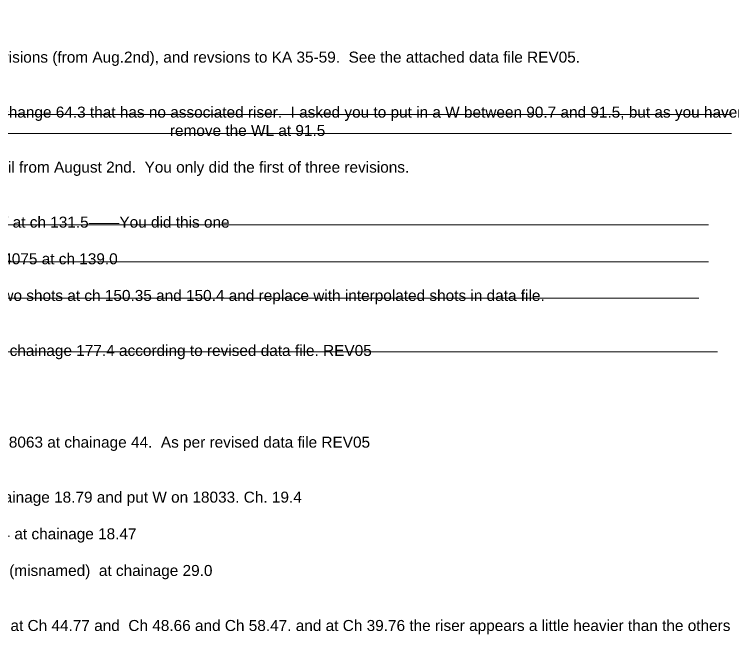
# Model space of a CAD drawing. Header units: millimetres. Extents: x -4102225 to 9709717, y -15023097 to 2258209.
# Drawn here: x -2931317 to -932536, y -2205848 to -429744 of the extents above; entities that cross this region are included whole.
import ezdxf

# ---------------------------------------------------------------- set-up
doc = ezdxf.new("R2010")
doc.units = ezdxf.units.MM
doc.layers.get('0').update_dxf_attribs({"lineweight": 0})
doc.styles.get("Standard").update_dxf_attribs({"font": 'arial.ttf'})

msp = doc.modelspace()

# ---------------------------------------------------------------- linework, layer by layer
at = {"linetype": 'Continuous', "lineweight": 0}
for p, q in [((-3803124.339, -708697.866), (-935728.255, -708697.866)), ((-3803124.339, -761494.302), (-935728.255, -761494.302)), ((-3866685.989, -1015677.917), (-999289.906, -1015677.917)), ((-3866685.989, -1118578.978), (-999289.906, -1118578.978)), ((-3894143.723, -1219764.973), (-1026747.639, -1219764.973)), ((-3841757.434, -1368938.006), (-974361.35, -1368938.006))]:
    msp.add_line(p, q, dxfattribs=at)

# ---------------------------------------------------------------- texts
at = {"linetype": 'Continuous', "lineweight": 0, "insert": (-3600389.245, -380354.414), "char_height": 30605.132685, "width": 2721810.66768, "attachment_point": 1}
msp.add_mtext('\\PHi Steve,\\P\\PHere are some revisions to the revisions (from Aug.2nd), and revsions to KA 35-59.  See the attached data file REV05.\\P^I^I\\P\\PKA20^I^IThere is a station at change 64.3 that has no associated riser.  I asked you to put in a W between 90.7 and 91.5, but as you haven’t done this, you could simply ^I^I^I^I^Iremove the WL at 91.5\\P\\PKA21^I^ILook back at my email from August 2nd.  You only did the first of three revisions.\\P\\P\\P^I^I^I—KA21:^IW at ch 131.5——You did this one\\P^I^I\\P^I^I^I—Delete shot 4075 at ch 139.0\\P\\P^I^I^I—Delete last two shots at ch 150.35 and 150.4 and replace with interpolated shots in data file.\\P\\P\\PKA23^I^IAdjust observation at chainage 177.4 according to revised data file. REV05\\P\\P\\P\\P\\PKA35^I^IRemove 18062 and 18063 at chainage 44.  As per revised data file REV05\\P\\P\\PKA36^I^IRemove 18032 at chainage 18.79 and put W on 18033. Ch. 19.4\\P^I^I^I\\P^I^I^IRemove 18034 at chainage 18.47\\P\\P^I^I^IRemove KA36 (misnamed)  at chainage 29.0\\P\\P\\PKA38^I^IRiser inconsistencies at Ch 44.77 and  Ch 48.66 and Ch 58.47. and at Ch 39.76 the riser appears a little heavier than the others (the vertical portion).', dxfattribs=at)

doc.saveas('drawing.dxf')
